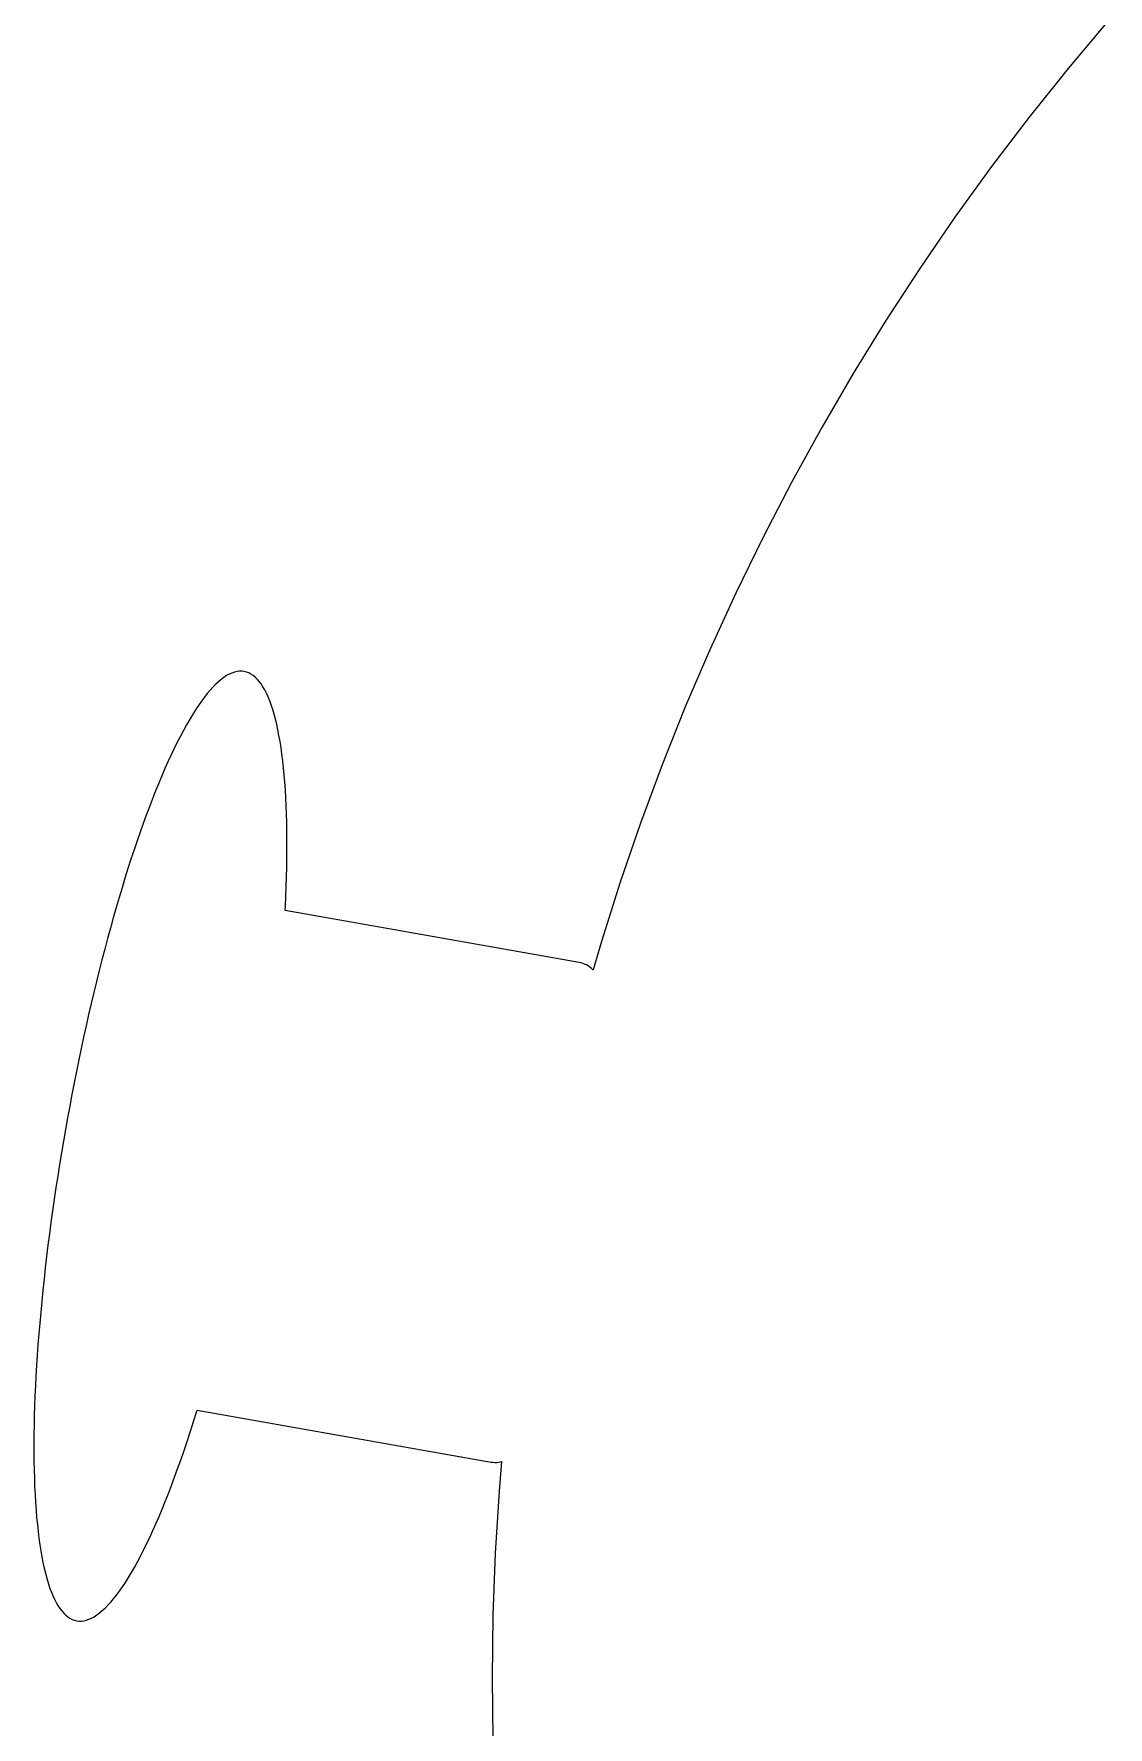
# Model space of a CAD drawing. Header units: metres. Extents: x -106 to 107, y -104 to 107.
# Drawn here: x -106.3 to -68.1, y -1.8 to 58.3 of the extents above; entities that cross this region are included whole.
import ezdxf

# ---------------------------------------------------------------- set-up
doc = ezdxf.new("R2010")
doc.units = ezdxf.units.M

msp = doc.modelspace()

# ---------------------------------------------------------------- linework, layer by layer
for p, q in [((-68.1488, 58.7856), (-69.5709, 57.0954)), ((-69.5709, 57.0954), (-70.9512, 55.3708)), ((-70.9512, 55.3708), (-72.2887, 53.6129)), ((-72.2887, 53.6129), (-73.5826, 51.8227)), ((-73.5826, 51.8227), (-74.8323, 50.0013)), ((-74.8323, 50.0013), (-76.0368, 48.1498)), ((-76.0368, 48.1498), (-77.1956, 46.2692)), ((-77.1956, 46.2692), (-78.3078, 44.3608)), ((-78.3078, 44.3608), (-79.3729, 42.4257)), ((-79.3729, 42.4257), (-80.3902, 40.465)), ((-80.3902, 40.465), (-81.359, 38.4799)), ((-81.359, 38.4799), (-82.2789, 36.4717)), ((-82.2789, 36.4717), (-83.1492, 34.4415)), ((-99.5161, 35.4914), (-99.612, 35.42)), ((-99.4214, 35.5527), (-99.5161, 35.4914)), ((-99.3283, 35.604), (-99.4214, 35.5527)), ((-99.2365, 35.6452), (-99.3283, 35.604)), ((-99.1463, 35.6762), (-99.2365, 35.6452)), ((-99.0577, 35.6972), (-99.1463, 35.6762)), ((-98.9707, 35.708), (-99.0577, 35.6972)), ((-98.8855, 35.7086), (-98.9707, 35.708)), ((-98.8019, 35.6991), (-98.8855, 35.7086)), ((-98.7202, 35.6795), (-98.8019, 35.6991)), ((-98.6402, 35.6497), (-98.7202, 35.6795)), ((-98.5622, 35.6098), (-98.6402, 35.6497)), ((-98.4861, 35.5598), (-98.5622, 35.6098)), ((-98.412, 35.4998), (-98.4861, 35.5598)), ((-98.3399, 35.4297), (-98.412, 35.4998)), ((-100.11, 34.9148), (-100.213, 34.7844)), ((-100.008, 35.0354), (-100.11, 34.9148)), ((-99.9075, 35.1464), (-100.008, 35.0354)), ((-99.8078, 35.2475), (-99.9075, 35.1464)), ((-99.7093, 35.3387), (-99.8078, 35.2475)), ((-99.612, 35.42), (-99.7093, 35.3387)), ((-98.2698, 35.3497), (-98.3399, 35.4297)), ((-98.2019, 35.2597), (-98.2698, 35.3497)), ((-98.1361, 35.1598), (-98.2019, 35.2597)), ((-98.0725, 35.0501), (-98.1361, 35.1598)), ((-98.0112, 34.9307), (-98.0725, 35.0501)), ((-97.9521, 34.8016), (-98.0112, 34.9307)), ((-100.527, 34.3362), (-100.633, 34.168)), ((-100.422, 34.495), (-100.527, 34.3362)), ((-100.317, 34.6445), (-100.422, 34.495)), ((-100.213, 34.7844), (-100.317, 34.6445)), ((-97.8953, 34.6629), (-97.9521, 34.8016)), ((-97.8408, 34.5146), (-97.8953, 34.6629)), ((-97.7887, 34.357), (-97.8408, 34.5146)), ((-97.739, 34.19), (-97.7887, 34.357)), ((-83.1492, 34.4415), (-83.9693, 32.3905)), ((-100.848, 33.8041), (-100.956, 33.6086)), ((-100.74, 33.9906), (-100.848, 33.8041)), ((-100.633, 34.168), (-100.74, 33.9906)), ((-97.6918, 34.0137), (-97.739, 34.19)), ((-97.647, 33.8284), (-97.6918, 34.0137)), ((-97.6047, 33.634), (-97.647, 33.8284)), ((-101.174, 33.191), (-101.283, 32.9692)), ((-101.064, 33.4041), (-101.174, 33.191)), ((-100.956, 33.6086), (-101.064, 33.4041)), ((-97.5649, 33.4307), (-97.6047, 33.634)), ((-97.5276, 33.2186), (-97.5649, 33.4307)), ((-97.4929, 32.9979), (-97.5276, 33.2186)), ((-101.503, 32.5002), (-101.613, 32.2533)), ((-101.393, 32.7389), (-101.503, 32.5002)), ((-101.283, 32.9692), (-101.393, 32.7389)), ((-97.4607, 32.7687), (-97.4929, 32.9979)), ((-97.4312, 32.5311), (-97.4607, 32.7687)), ((-97.4042, 32.2852), (-97.4312, 32.5311)), ((-101.723, 31.9984), (-101.833, 31.7355)), ((-101.613, 32.2533), (-101.723, 31.9984)), ((-97.3799, 32.0313), (-97.4042, 32.2852)), ((-97.3583, 31.7695), (-97.3799, 32.0313)), ((-83.9693, 32.3905), (-84.739, 30.3201)), ((-101.943, 31.4649), (-102.053, 31.1867)), ((-101.833, 31.7355), (-101.943, 31.4649)), ((-97.3393, 31.4998), (-97.3583, 31.7695)), ((-97.323, 31.2225), (-97.3393, 31.4998)), ((-102.163, 30.901), (-102.273, 30.6081)), ((-102.053, 31.1867), (-102.163, 30.901)), ((-97.3093, 30.9378), (-97.323, 31.2225)), ((-97.2983, 30.6459), (-97.3093, 30.9378)), ((-97.2901, 30.3468), (-97.2983, 30.6459)), ((-102.382, 30.3082), (-102.491, 30.0013)), ((-102.273, 30.6081), (-102.382, 30.3082)), ((-97.2845, 30.0408), (-97.2901, 30.3468)), ((-97.2816, 29.7281), (-97.2845, 30.0408)), ((-84.739, 30.3201), (-85.4575, 28.2314)), ((-102.6, 29.6877), (-102.708, 29.3676)), ((-102.491, 30.0013), (-102.6, 29.6877)), ((-97.2815, 29.4088), (-97.2816, 29.7281)), ((-102.815, 29.0412), (-102.922, 28.7086)), ((-102.708, 29.3676), (-102.815, 29.0412)), ((-97.2893, 28.7514), (-97.284, 29.0831)), ((-97.284, 29.0831), (-97.2815, 29.4088)), ((-103.028, 28.3701), (-103.134, 28.0259)), ((-102.922, 28.7086), (-103.028, 28.3701)), ((-97.3079, 28.0701), (-97.2972, 28.4136)), ((-97.2972, 28.4136), (-97.2893, 28.7514)), ((-103.238, 27.6761), (-103.342, 27.3211)), ((-103.134, 28.0259), (-103.238, 27.6761)), ((-97.3372, 27.3666), (-97.3212, 27.721)), ((-97.3212, 27.721), (-97.3079, 28.0701)), ((-85.4575, 28.2314), (-86.1246, 26.1256)), ((-103.342, 27.3211), (-103.445, 26.9609)), ((-97.345, 27.2173), (-97.3372, 27.3666)), ((-86.9136, 25.3779), (-97.345, 27.2173)), ((-103.546, 26.5959), (-103.647, 26.2262)), ((-103.445, 26.9609), (-103.546, 26.5959)), ((-103.747, 25.852), (-103.845, 25.4737)), ((-103.647, 26.2262), (-103.747, 25.852)), ((-86.1246, 26.1256), (-86.4191, 25.1103)), ((-103.845, 25.4737), (-103.942, 25.0914)), ((-86.8488, 25.3637), (-86.9136, 25.3779)), ((-86.785, 25.3442), (-86.8488, 25.3637)), ((-86.7222, 25.3194), (-86.785, 25.3442)), ((-86.6605, 25.2893), (-86.7222, 25.3194)), ((-86.5998, 25.2539), (-86.6605, 25.2893)), ((-86.5403, 25.2132), (-86.5998, 25.2539)), ((-104.038, 24.7053), (-104.132, 24.3157)), ((-103.942, 25.0914), (-104.038, 24.7053)), ((-86.482, 25.1673), (-86.5403, 25.2132)), ((-86.4249, 25.1161), (-86.482, 25.1673)), ((-86.4191, 25.1103), (-86.4249, 25.1161)), ((-104.132, 24.3157), (-104.225, 23.9228)), ((-104.317, 23.5268), (-104.407, 23.1281)), ((-104.225, 23.9228), (-104.317, 23.5268)), ((-104.407, 23.1281), (-104.495, 22.7267)), ((-104.582, 22.3231), (-104.667, 21.9173)), ((-104.495, 22.7267), (-104.582, 22.3231)), ((-104.667, 21.9173), (-104.751, 21.5097)), ((-104.832, 21.1005), (-104.912, 20.69)), ((-104.751, 21.5097), (-104.832, 21.1005)), ((-104.912, 20.69), (-104.99, 20.2784)), ((-105.065, 19.8659), (-105.139, 19.4528)), ((-104.99, 20.2784), (-105.065, 19.8659)), ((-105.139, 19.4528), (-105.211, 19.0393)), ((-105.281, 18.6257), (-105.349, 18.2123)), ((-105.211, 19.0393), (-105.281, 18.6257)), ((-105.349, 18.2123), (-105.414, 17.7993)), ((-105.414, 17.7993), (-105.477, 17.3869)), ((-105.539, 16.9754), (-105.597, 16.565)), ((-105.477, 17.3869), (-105.539, 16.9754)), ((-105.597, 16.565), (-105.654, 16.156)), ((-105.708, 15.7487), (-105.76, 15.3432)), ((-105.654, 16.156), (-105.708, 15.7487)), ((-105.76, 15.3432), (-105.809, 14.9398)), ((-105.856, 14.5388), (-105.901, 14.1404)), ((-105.809, 14.9398), (-105.856, 14.5388)), ((-105.901, 14.1404), (-105.943, 13.7448)), ((-105.982, 13.3523), (-106.019, 12.9631)), ((-105.943, 13.7448), (-105.982, 13.3523)), ((-106.019, 12.9631), (-106.054, 12.5775)), ((-106.086, 12.1957), (-106.115, 11.8178)), ((-106.054, 12.5775), (-106.086, 12.1957)), ((-106.141, 11.4442), (-106.165, 11.0751)), ((-106.115, 11.8178), (-106.141, 11.4442)), ((-106.165, 11.0751), (-106.187, 10.7107)), ((-106.205, 10.3512), (-106.221, 9.99678)), ((-106.187, 10.7107), (-106.205, 10.3512)), ((-106.235, 9.64772), (-106.245, 9.30421)), ((-106.221, 9.99678), (-106.235, 9.64772)), ((-106.245, 9.30421), (-106.253, 8.96646)), ((-100.621, 9.0092), (-100.514, 9.34769)), ((-100.514, 9.34769), (-100.471, 9.49072)), ((-100.471, 9.49072), (-90.0392, 7.6514)), ((-106.259, 8.63466), (-106.261, 8.30904)), ((-106.253, 8.96646), (-106.259, 8.63466)), ((-100.835, 8.3502), (-100.727, 8.67664)), ((-100.727, 8.67664), (-100.621, 9.0092)), ((-106.261, 8.30904), (-106.261, 7.98975)), ((-106.261, 7.98975), (-106.258, 7.67702)), ((-101.052, 7.71652), (-100.943, 8.03011)), ((-100.943, 8.03011), (-100.835, 8.3502)), ((-106.258, 7.67702), (-106.253, 7.37102)), ((-106.253, 7.37102), (-106.244, 7.07193)), ((-101.27, 7.10968), (-101.161, 7.40967)), ((-101.161, 7.40967), (-101.052, 7.71652)), ((-90.0392, 7.6514), (-89.9735, 7.64256)), ((-89.9735, 7.64256), (-89.9069, 7.63905)), ((-89.9069, 7.63905), (-89.8394, 7.64091)), ((-89.8394, 7.64091), (-89.7711, 7.64812)), ((-89.7711, 7.64812), (-89.702, 7.66066)), ((-89.6658, 7.66992), (-89.7561, 6.6208)), ((-89.702, 7.66066), (-89.6658, 7.66992)), ((-106.244, 7.07193), (-106.233, 6.77995)), ((-106.233, 6.77995), (-106.22, 6.49525)), ((-101.489, 6.53116), (-101.38, 6.8168)), ((-101.38, 6.8168), (-101.27, 7.10968)), ((-89.7561, 6.6208), (-89.8916, 4.41608)), ((-106.22, 6.49525), (-106.203, 6.218)), ((-106.203, 6.218), (-106.184, 5.94836)), ((-101.71, 5.98232), (-101.599, 6.25293)), ((-101.599, 6.25293), (-101.489, 6.53116)), ((-106.184, 5.94836), (-106.163, 5.68649)), ((-106.163, 5.68649), (-106.138, 5.43257)), ((-106.138, 5.43257), (-106.111, 5.18674)), ((-102.04, 5.21762), (-101.93, 5.46451)), ((-101.93, 5.46451), (-101.82, 5.71945)), ((-101.82, 5.71945), (-101.71, 5.98232)), ((-106.111, 5.18674), (-106.082, 4.94913)), ((-106.082, 4.94913), (-106.05, 4.71989)), ((-102.26, 4.74866), (-102.15, 4.97896)), ((-102.15, 4.97896), (-102.04, 5.21762)), ((-106.05, 4.71989), (-106.015, 4.49918)), ((-106.015, 4.49918), (-105.978, 4.28712)), ((-105.978, 4.28712), (-105.938, 4.08383)), ((-102.587, 4.10927), (-102.478, 4.31367)), ((-102.478, 4.31367), (-102.369, 4.52686)), ((-102.369, 4.52686), (-102.26, 4.74866)), ((-89.8916, 4.41608), (-89.9729, 2.20871)), ((-105.938, 4.08383), (-105.896, 3.88945)), ((-105.896, 3.88945), (-105.851, 3.70409)), ((-105.851, 3.70409), (-105.804, 3.52785)), ((-102.909, 3.5498), (-102.802, 3.72722)), ((-102.802, 3.72722), (-102.695, 3.91374)), ((-102.695, 3.91374), (-102.587, 4.10927)), ((-105.804, 3.52785), (-105.754, 3.36086)), ((-105.754, 3.36086), (-105.702, 3.20319)), ((-105.702, 3.20319), (-105.647, 3.05493)), ((-105.647, 3.05493), (-105.591, 2.91623)), ((-103.33, 2.93338), (-103.226, 3.07332)), ((-103.226, 3.07332), (-103.121, 3.22275)), ((-103.121, 3.22275), (-103.016, 3.38162)), ((-103.016, 3.38162), (-102.909, 3.5498)), ((-105.591, 2.91623), (-105.531, 2.78711)), ((-105.531, 2.78711), (-105.47, 2.66768)), ((-105.47, 2.66768), (-105.406, 2.558)), ((-105.406, 2.558), (-105.341, 2.45815)), ((-105.341, 2.45815), (-105.273, 2.36815)), ((-103.833, 2.37907), (-103.735, 2.47032)), ((-103.735, 2.47032), (-103.635, 2.57144)), ((-103.635, 2.57144), (-103.534, 2.68236)), ((-103.534, 2.68236), (-103.432, 2.80304)), ((-103.432, 2.80304), (-103.33, 2.93338)), ((-105.273, 2.36815), (-105.203, 2.28812)), ((-105.203, 2.28812), (-105.131, 2.21803)), ((-105.131, 2.21803), (-105.057, 2.158)), ((-105.057, 2.158), (-104.98, 2.10802)), ((-104.98, 2.10802), (-104.902, 2.06812)), ((-104.902, 2.06812), (-104.822, 2.03835)), ((-104.822, 2.03835), (-104.741, 2.01869)), ((-104.741, 2.01869), (-104.657, 2.0092)), ((-104.657, 2.0092), (-104.572, 2.00984)), ((-104.572, 2.00984), (-104.485, 2.02065)), ((-104.485, 2.02065), (-104.396, 2.04158)), ((-104.396, 2.04158), (-104.306, 2.07265)), ((-104.306, 2.07265), (-104.214, 2.11383)), ((-104.214, 2.11383), (-104.121, 2.1651)), ((-104.121, 2.1651), (-104.027, 2.22643)), ((-104.027, 2.22643), (-103.931, 2.29776)), ((-103.931, 2.29776), (-103.833, 2.37907)), ((-89.9729, 2.20871), (-90, 0)), ((-90, 0), (-89.9729, -2.20871))]:
    msp.add_line(p, q)

doc.saveas('drawing.dxf')
